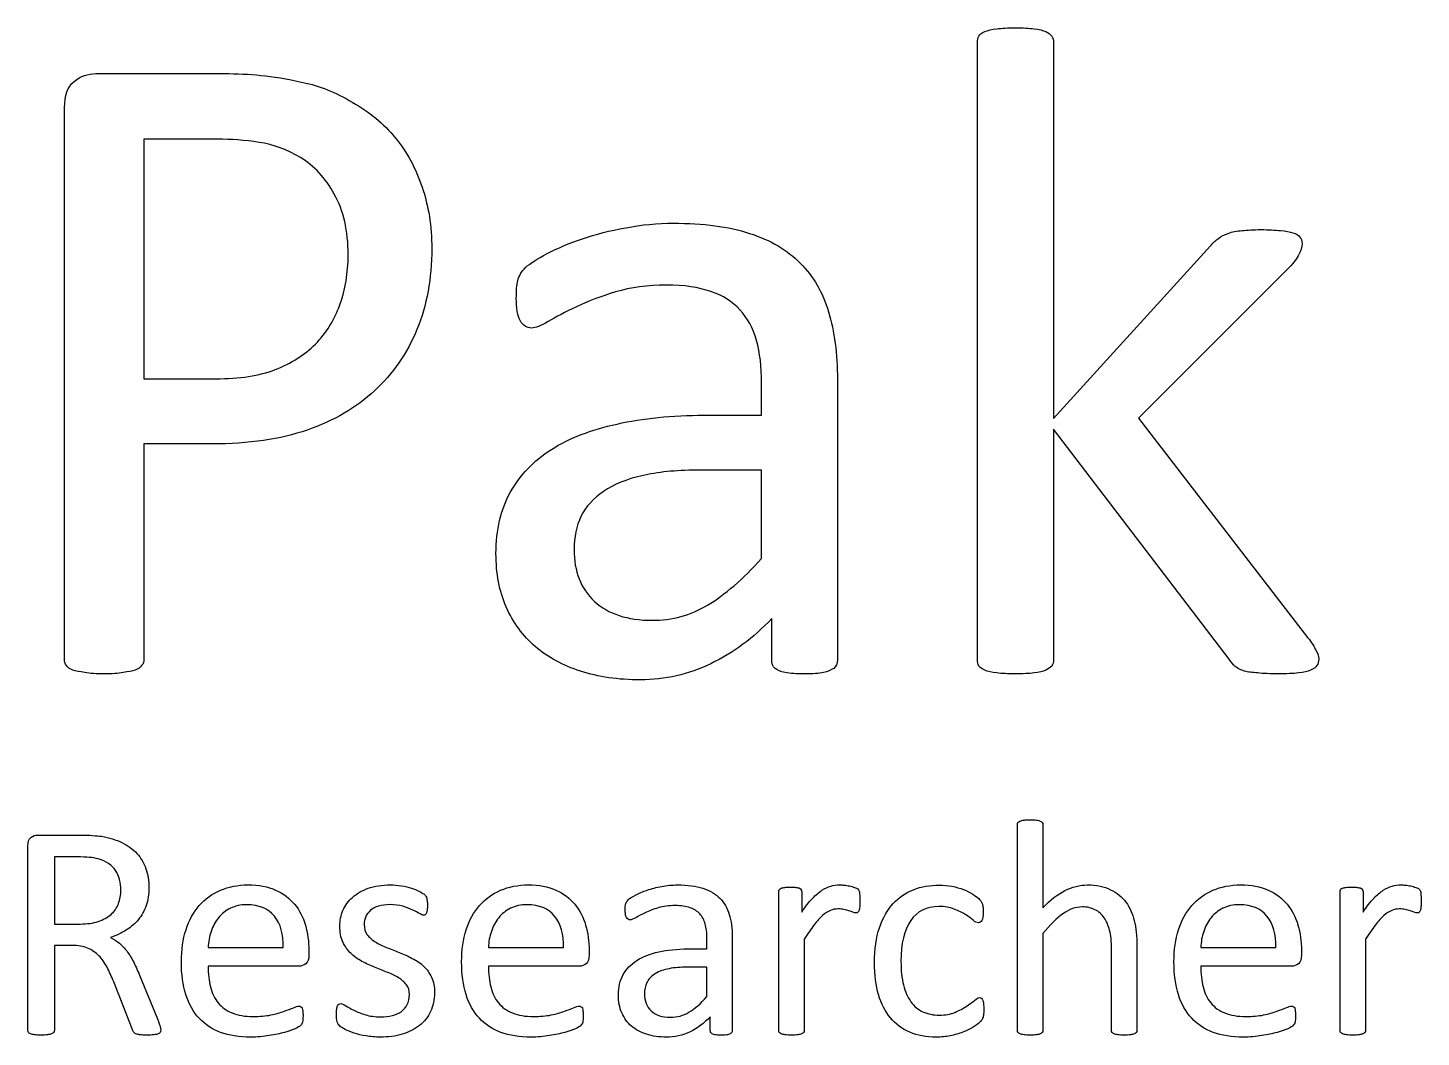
# Model space of a CAD drawing. Header units: millimetres. Extents: x 17.6 to 67.9, y 12.5 to 44.1.
# Drawn here: x 49.21 to 67.91, y 30.59 to 44.15 of the extents above; entities that cross this region are included whole.
import ezdxf

# ---------------------------------------------------------------- set-up
doc = ezdxf.new("R2010")
doc.units = ezdxf.units.MM
doc.layers.get('0').update_dxf_attribs({"linetype": 'CONTINUOUS'})

msp = doc.modelspace()

# ---------------------------------------------------------------- linework, layer by layer
at = {"color": 7}
for points in [[(61.954022, 35.664346), (61.954022, 43.949126)], [(62.9772, 43.949126), (62.9772, 38.901372), (65.085598, 41.220611)], [(50.12217, 43.533648), (51.839895, 43.533648)], [(49.70049, 35.670561), (49.70049, 43.074761)], [(51.753064, 42.653082), (50.767079, 42.653082), (50.767079, 39.434673), (51.72826, 39.434673)], [(66.139796, 40.929156), (64.118215, 38.907574), (66.387843, 35.962016)], [(58.289101, 38.944781), (59.058046, 38.944781), (59.058046, 39.378863)], [(60.075028, 39.422271), (60.075038, 35.65816)], [(65.333645, 35.670548), (62.9772, 38.758732), (62.9772, 35.664346)], [(51.67865, 38.560308), (50.767079, 38.560308), (50.767079, 35.670561)], [(59.058046, 38.206841), (58.18368, 38.206841)], [(59.058046, 37.022418), (59.058046, 38.206841)], [(59.19447, 35.65816), (59.19447, 36.216264)], [(49.340779, 33.307796), (49.90922, 33.307796)], [(62.493457, 30.684701), (62.493457, 33.44629)], [(62.834497, 33.44629), (62.834497, 32.332146)], [(49.208487, 30.686767), (49.208487, 33.163102)], [(49.863725, 33.014277), (49.564002, 33.014277), (49.564002, 32.11304), (49.911268, 32.11304)], [(59.289506, 30.684701), (59.289506, 32.545053)], [(59.597452, 32.545053), (59.597452, 32.274268)], [(66.823929, 30.684701), (66.823929, 32.545053)], [(67.131875, 32.545053), (67.131875, 32.274268)], [(62.83455, 31.98488), (62.83455, 30.684701)], [(49.80173, 31.825715), (49.564018, 31.825715), (49.564018, 30.686767)], [(51.628993, 31.796778), (52.637717, 31.796778)], [(55.391037, 31.796778), (56.399761, 31.796778)], [(58.067875, 31.778175), (58.32419, 31.778175), (58.32419, 31.922869)], [(58.663198, 31.937339), (58.66319, 30.682634)], [(59.630549, 31.908396), (59.630549, 30.684701)], [(64.095403, 31.817449), (64.095416, 30.684701)], [(64.953243, 31.796778), (65.961967, 31.796778)], [(67.164972, 31.908396), (67.164972, 30.684701)], [(52.980765, 31.757503), (52.980847, 31.695492)], [(56.74281, 31.757503), (56.742892, 31.695492)], [(63.754376, 30.684701), (63.754376, 31.77404)], [(66.305018, 31.757503), (66.3051, 31.695492)], [(50.707103, 31.426774), (50.946882, 30.837662)], [(52.848556, 31.546664), (51.628993, 31.546664)], [(56.6106, 31.546664), (55.391037, 31.546664)], [(58.324192, 31.532195), (58.032735, 31.532195)], [(58.324192, 31.137387), (58.324192, 31.532195)], [(66.172808, 31.546664), (64.953243, 31.546664)], [(50.607881, 30.70537), (50.361904, 31.335823)], [(58.369664, 30.682634), (58.369664, 30.868669)]]:
    msp.add_lwpolyline(points, dxfattribs=at)
for points in [[(54.630421, 41.183404)], [(53.507998, 41.096587)], [(66.536671, 35.670561)], [(50.456971, 32.565725)], [(60.376764, 32.423093)], [(67.911189, 32.423093)], [(54.667574, 31.191131)], [(62.040749, 30.967888)], [(50.992345, 30.686767)]]:
    msp.add_lwpolyline(points, close=True, dxfattribs=at)
for points in [[(62.21447, 44.135161), (62.280615, 44.143429), (62.363298, 44.147562), (62.462516, 44.147562)], [(62.462516, 44.147562), (62.565868, 44.147562), (62.650617, 44.143429), (62.716762, 44.135161)], [(61.954022, 43.949126), (61.954022, 43.982199), (61.960222, 44.011138), (61.972622, 44.035943)], [(61.972622, 44.035943), (61.98915, 44.060747), (62.016021, 44.081418), (62.053238, 44.097954)], [(62.053238, 44.097954), (62.09458, 44.114491), (62.148324, 44.126893), (62.21447, 44.135161)], [(62.716762, 44.135161), (62.782908, 44.126894), (62.834585, 44.114492), (62.871792, 44.097954)], [(62.871792, 44.097954), (62.909, 44.081418), (62.935872, 44.060747), (62.952408, 44.035943)], [(62.952408, 44.035943), (62.968936, 44.011138), (62.9772, 43.982199), (62.9772, 43.949126)], [(49.70049, 43.074761), (49.70049, 43.240126), (49.743899, 43.357948), (49.830716, 43.428228)], [(49.830716, 43.428228), (49.917532, 43.498508), (50.014684, 43.533648), (50.12217, 43.533648)], [(51.839895, 43.533648), (52.013527, 43.533648), (52.178892, 43.52538), (52.335989, 43.508843)], [(52.335989, 43.508843), (52.497219, 43.496441), (52.685321, 43.465435), (52.900295, 43.415826)], [(52.900295, 43.415826), (53.119403, 43.37035), (53.340578, 43.281467), (53.56382, 43.149175)], [(53.56382, 43.149175), (53.791197, 43.021018), (53.983434, 42.861854), (54.140529, 42.671685)], [(52.311171, 42.609673), (52.121001, 42.638612), (51.934965, 42.653082), (51.753064, 42.653082)], [(54.140529, 42.671685), (54.297627, 42.481516), (54.417516, 42.260341), (54.500199, 42.00816)], [(52.869275, 42.405035), (52.691509, 42.512522), (52.505474, 42.580734), (52.311171, 42.609673)], [(53.321961, 41.915142), (53.202072, 42.13425), (53.051176, 42.297548), (52.869275, 42.405035)], [(53.507998, 41.096587), (53.507998, 41.423182), (53.445986, 41.696034), (53.321961, 41.915142)], [(54.500199, 42.00816), (54.587014, 41.760113), (54.630421, 41.485194), (54.630421, 41.183404)], [(57.23489, 41.462457), (57.445731, 41.503798), (57.658638, 41.524468), (57.873612, 41.524468)], [(57.873612, 41.524468), (58.27462, 41.524468), (58.615684, 41.478993), (58.896804, 41.388042)], [(56.651981, 41.313628), (56.829747, 41.37564), (57.02405, 41.425249), (57.23489, 41.462457)], [(58.896804, 41.388042), (59.177923, 41.297092), (59.4053, 41.162733), (59.578934, 40.984966)], [(65.191019, 41.319829), (65.228225, 41.348768), (65.271632, 41.371506), (65.321241, 41.388042)], [(65.321241, 41.388042), (65.374985, 41.408713), (65.436998, 41.421115), (65.507278, 41.425249)], [(65.507278, 41.425249), (65.577558, 41.433517), (65.662308, 41.437651), (65.761527, 41.437651)], [(65.761527, 41.437651), (65.864878, 41.437651), (65.951694, 41.433517), (66.021974, 41.425249)], [(66.021974, 41.425249), (66.092255, 41.421115), (66.148065, 41.41078), (66.189405, 41.394244)], [(66.189405, 41.394244), (66.234882, 41.381842), (66.265889, 41.363238), (66.282425, 41.338433)], [(66.282425, 41.338433), (66.303094, 41.317762), (66.313429, 41.288824), (66.313429, 41.251617)], [(54.630408, 41.183404), (54.630408, 40.782395), (54.564262, 40.42066), (54.431971, 40.098199)], [(56.180692, 41.115191), (56.317118, 41.189605), (56.474214, 41.255751), (56.651981, 41.313628)], [(65.085598, 41.220611), (65.118671, 41.261952), (65.153811, 41.295025), (65.191019, 41.319829)], [(66.313429, 41.251617), (66.313429, 41.202007), (66.29896, 41.152398), (66.270021, 41.102789)], [(53.396375, 40.426861), (53.47079, 40.633566), (53.507998, 40.856809), (53.507998, 41.096587)], [(55.889237, 40.929156), (55.947114, 40.982899), (56.044265, 41.044911), (56.180692, 41.115191)], [(59.578934, 40.984966), (59.752566, 40.811333), (59.878656, 40.594292), (59.957206, 40.333843)], [(66.270021, 41.102789), (66.245218, 41.053179), (66.201809, 40.995302), (66.139796, 40.929156)], [(55.783817, 40.755523), (55.800344, 40.817535), (55.835485, 40.875412), (55.889237, 40.929156)], [(55.765216, 40.513677), (55.765216, 40.61703), (55.771417, 40.697645), (55.783817, 40.755523)], [(57.098476, 40.600494), (56.900038, 40.542616), (56.724338, 40.47647), (56.571375, 40.402056)], [(57.780603, 40.693511), (57.528424, 40.693511), (57.301048, 40.662505), (57.098476, 40.600494)], [(58.375916, 40.606695), (58.214686, 40.664572), (58.016248, 40.693511), (57.780603, 40.693511)], [(58.766592, 40.358648), (58.667373, 40.470269), (58.537148, 40.552951), (58.375916, 40.606695)], [(53.067713, 39.899761), (53.212408, 40.048589), (53.321962, 40.224289), (53.396375, 40.426861)], [(55.777625, 40.340044), (55.769353, 40.393788), (55.765216, 40.451665), (55.765216, 40.513677)], [(56.571375, 40.402056), (56.422547, 40.331776), (56.296457, 40.26563), (56.193103, 40.203619)], [(55.814834, 40.216021), (55.798306, 40.249094), (55.785903, 40.290435), (55.777625, 40.340044)], [(55.883046, 40.141607), (55.85824, 40.158143), (55.835503, 40.182948), (55.814834, 40.216021)], [(58.989834, 39.949371), (58.944357, 40.114735), (58.869943, 40.251161), (58.766592, 40.358648)], [(59.957206, 40.333843), (60.035754, 40.073394), (60.075028, 39.769536), (60.075028, 39.422271)], [(54.431971, 40.098199), (54.299679, 39.775738), (54.10951, 39.500819), (53.861463, 39.273443)], [(55.969861, 40.116802), (55.936788, 40.116802), (55.90785, 40.12507), (55.883046, 40.141607)], [(56.193103, 40.203619), (56.093885, 40.145741), (56.01947, 40.116802), (55.969861, 40.116802)], [(52.528211, 39.558697), (52.743185, 39.641379), (52.923019, 39.755067), (53.067713, 39.899761)], [(59.058046, 39.378863), (59.058046, 39.593837), (59.035309, 39.784006), (58.989834, 39.949371)], [(51.72826, 39.434673), (52.050721, 39.434673), (52.317372, 39.476014), (52.528211, 39.558697)], [(53.861463, 39.273443), (53.61755, 39.046067), (53.31576, 38.870367), (52.956093, 38.746343)], [(57.117079, 38.826958), (57.464344, 38.905507), (57.855018, 38.944781), (58.289101, 38.944781)], [(52.956093, 38.746343), (52.600558, 38.62232), (52.174744, 38.560308), (51.67865, 38.560308)], [(56.236513, 38.485894), (56.476291, 38.638856), (56.769813, 38.752544), (57.117079, 38.826958)], [(55.684609, 37.909185), (55.812766, 38.140695), (55.996734, 38.332932), (56.236513, 38.485894)], [(58.18368, 38.206841), (57.90256, 38.206841), (57.658648, 38.182037), (57.451943, 38.132427)], [(57.451943, 38.132427), (57.245237, 38.086952), (57.07367, 38.016672), (56.937244, 37.921586)], [(55.492373, 37.09063), (55.492373, 37.404823), (55.556451, 37.677675), (55.684609, 37.909185)], [(56.937244, 37.921586), (56.800819, 37.830636), (56.699534, 37.719016), (56.633388, 37.586724)], [(56.633388, 37.586724), (56.571375, 37.458567), (56.540369, 37.309739), (56.540369, 37.14024)], [(55.628797, 36.371294), (55.537848, 36.582134), (55.492373, 36.821912), (55.492373, 37.09063)], [(56.540369, 37.14024), (56.540369, 36.850851), (56.631319, 36.61934), (56.81322, 36.445708)], [(58.332508, 36.396099), (58.564019, 36.532525), (58.805865, 36.741298), (59.058046, 37.022418)], [(56.01947, 35.837992), (55.854106, 35.982688), (55.723882, 36.160455), (55.628797, 36.371294)], [(56.81322, 36.445708), (56.999256, 36.276209), (57.257638, 36.19146), (57.588368, 36.19146)], [(57.588368, 36.19146), (57.857086, 36.19146), (58.105132, 36.259673), (58.332508, 36.396099)], [(59.19447, 36.216264), (58.950558, 35.955816), (58.677707, 35.753244), (58.375916, 35.608551)], [(66.387843, 35.962016), (66.441587, 35.891737), (66.478794, 35.833859), (66.499465, 35.788383)], [(56.627187, 35.509332), (56.391542, 35.583745), (56.18897, 35.693299), (56.01947, 35.837992)], [(66.499465, 35.788383), (66.524269, 35.747043), (66.536671, 35.707769), (66.536671, 35.670561)], [(49.725282, 35.583746), (49.708754, 35.60855), (49.70049, 35.637488), (49.70049, 35.670561)], [(49.8121, 35.521733), (49.770757, 35.538261), (49.741818, 35.558932), (49.725282, 35.583746)], [(50.736072, 35.583746), (50.719544, 35.558941), (50.690606, 35.53827), (50.649257, 35.521733)], [(50.767079, 35.670561), (50.767079, 35.637488), (50.756743, 35.60855), (50.736072, 35.583746)], [(58.375916, 35.608551), (58.07826, 35.463856), (57.762, 35.391508), (57.427138, 35.391508)], [(59.237881, 35.546538), (59.208941, 35.571343), (59.19447, 35.608551), (59.19447, 35.65816)], [(59.374305, 35.490727), (59.312294, 35.503127), (59.266819, 35.521731), (59.237881, 35.546538)], [(60.025429, 35.546538), (59.992356, 35.521734), (59.94688, 35.50313), (59.889002, 35.490727)], [(60.075038, 35.65816), (60.075038, 35.608551), (60.058502, 35.571343), (60.025429, 35.546538)], [(61.972622, 35.577531), (61.960222, 35.602335), (61.954022, 35.631273), (61.954022, 35.664346)], [(62.053238, 35.52172), (62.01603, 35.538248), (61.989158, 35.556851), (61.972622, 35.577531)], [(62.952408, 35.577531), (62.935881, 35.55686), (62.909009, 35.538256), (62.871792, 35.52172)], [(62.9772, 35.664346), (62.9772, 35.631273), (62.968936, 35.602335), (62.952408, 35.577531)], [(65.414261, 35.571329), (65.385321, 35.600268), (65.358449, 35.633341), (65.333645, 35.670548)], [(65.538284, 35.509319), (65.488675, 35.525847), (65.447334, 35.546517), (65.414261, 35.571329)], [(66.511866, 35.583746), (66.495339, 35.558941), (66.4664, 35.53827), (66.425051, 35.521733)], [(66.536658, 35.670561), (66.536658, 35.637488), (66.528394, 35.60855), (66.511866, 35.583746)], [(49.973329, 35.490727), (49.907183, 35.498999), (49.85344, 35.509335), (49.8121, 35.521733)], [(50.233779, 35.472126), (50.130426, 35.472126), (50.043609, 35.478326), (49.973329, 35.490727)], [(50.488025, 35.490727), (50.421879, 35.478326), (50.337131, 35.472126), (50.233779, 35.472126)], [(50.649257, 35.521733), (50.61205, 35.509333), (50.558306, 35.498998), (50.488025, 35.490727)], [(57.427138, 35.391508), (57.133615, 35.391508), (56.866964, 35.430783), (56.627187, 35.509332)], [(59.634756, 35.472126), (59.527268, 35.472126), (59.440451, 35.478326), (59.374305, 35.490727)], [(59.889002, 35.490727), (59.831125, 35.478326), (59.746376, 35.472126), (59.634756, 35.472126)], [(62.21447, 35.484514), (62.148324, 35.492787), (62.09458, 35.505189), (62.053238, 35.52172)], [(62.462516, 35.472105), (62.363298, 35.472105), (62.280615, 35.476242), (62.21447, 35.484514)], [(62.716762, 35.484514), (62.650617, 35.476242), (62.565868, 35.472105), (62.462516, 35.472105)], [(62.871792, 35.52172), (62.834585, 35.505192), (62.782908, 35.49279), (62.716762, 35.484514)], [(65.718116, 35.484527), (65.647838, 35.488655), (65.587894, 35.496919), (65.538284, 35.509319)], [(65.99717, 35.472118), (65.885549, 35.472118), (65.792531, 35.476255), (65.718116, 35.484527)], [(66.26382, 35.484527), (66.193541, 35.476255), (66.104658, 35.472118), (65.99717, 35.472118)], [(66.425051, 35.521733), (66.387844, 35.505206), (66.3341, 35.492804), (66.26382, 35.484527)], [(62.499648, 33.475228), (62.505151, 33.483496), (62.514108, 33.490386), (62.526519, 33.4959)], [(62.526519, 33.4959), (62.540295, 33.501413), (62.558209, 33.505546), (62.580261, 33.508301)], [(62.580261, 33.508301), (62.60231, 33.511058), (62.629871, 33.512437), (62.662944, 33.512437)], [(62.662944, 33.512437), (62.697396, 33.512437), (62.725646, 33.511058), (62.747695, 33.508301)], [(62.747695, 33.508301), (62.769744, 33.505544), (62.786969, 33.501411), (62.799371, 33.4959)], [(62.799371, 33.4959), (62.811771, 33.490388), (62.820728, 33.483498), (62.826242, 33.475228)], [(49.249828, 33.274723), (49.278767, 33.296771), (49.309083, 33.307796), (49.340779, 33.307796)], [(49.90922, 33.307796), (49.976744, 33.307796), (50.032554, 33.305728), (50.076651, 33.301594)], [(50.076651, 33.301594), (50.122126, 33.298837), (50.162778, 33.295392), (50.198608, 33.291259)], [(50.198608, 33.291259), (50.301961, 33.273345), (50.392912, 33.245095), (50.47146, 33.20651)], [(62.493457, 33.44629), (62.493457, 33.457314), (62.495521, 33.46696), (62.499648, 33.475228)], [(62.826242, 33.475228), (62.831745, 33.466961), (62.834497, 33.457315), (62.834497, 33.44629)], [(49.208487, 33.163102), (49.208487, 33.216845), (49.222267, 33.254052), (49.249828, 33.274723)], [(50.47146, 33.20651), (50.551385, 33.167925), (50.61822, 33.119004), (50.671964, 33.059749)], [(50.033225, 33.008075), (49.990505, 33.012209), (49.934005, 33.014277), (49.863725, 33.014277)], [(50.151047, 32.987403), (50.116596, 32.99705), (50.077322, 33.00394), (50.033225, 33.008075)], [(50.386692, 32.830307), (50.339838, 32.903343), (50.26129, 32.955708), (50.151047, 32.987403)], [(50.671964, 33.059749), (50.725708, 33.000493), (50.765671, 32.93228), (50.791854, 32.85511)], [(50.456971, 32.565723), (50.456971, 32.670454), (50.433545, 32.758649), (50.386692, 32.830307)], [(50.791854, 32.85511), (50.819415, 32.779318), (50.833195, 32.695258), (50.833195, 32.602929)], [(50.423898, 32.385891), (50.445947, 32.441013), (50.456971, 32.500957), (50.456971, 32.565725)], [(50.833195, 32.602929), (50.833195, 32.513357), (50.820793, 32.432741), (50.795987, 32.361083)], [(51.509021, 32.361084), (51.58757, 32.450657), (51.681966, 32.518869), (51.792209, 32.565723)], [(51.792209, 32.565723), (51.902452, 32.613954), (52.025786, 32.63807), (52.162211, 32.63807)], [(52.162211, 32.63807), (52.308284, 32.63807), (52.432307, 32.614643), (52.534281, 32.56779)], [(52.534281, 32.56779), (52.637634, 32.520937), (52.722384, 32.457547), (52.78853, 32.377621)], [(53.565825, 32.470639), (53.622324, 32.521626), (53.692605, 32.562278), (53.776666, 32.592595)], [(53.776666, 32.592595), (53.862104, 32.622912), (53.961323, 32.63807), (54.074323, 32.63807)], [(54.074323, 32.63807), (54.123932, 32.63807), (54.173541, 32.633937), (54.223151, 32.625669)], [(54.223151, 32.625669), (54.27276, 32.617402), (54.317546, 32.607067), (54.357509, 32.594663)], [(54.357509, 32.594663), (54.397471, 32.582261), (54.431233, 32.568481), (54.458794, 32.553322)], [(54.458794, 32.553322), (54.487732, 32.539541), (54.509092, 32.527139), (54.522873, 32.516115)], [(55.271065, 32.361084), (55.349614, 32.450657), (55.444011, 32.518869), (55.554254, 32.565723)], [(55.554254, 32.565723), (55.664497, 32.613954), (55.78783, 32.63807), (55.924255, 32.63807)], [(55.924255, 32.63807), (56.070328, 32.63807), (56.194351, 32.614643), (56.296325, 32.56779)], [(56.296325, 32.56779), (56.399679, 32.520937), (56.484428, 32.457547), (56.550574, 32.377621)], [(57.365086, 32.501645), (57.410561, 32.526449), (57.462926, 32.548498), (57.522182, 32.56779)], [(57.522182, 32.56779), (57.581436, 32.588461), (57.646204, 32.604997), (57.716484, 32.6174)], [(57.716484, 32.6174), (57.786765, 32.631181), (57.857734, 32.638072), (57.929392, 32.638072)], [(57.929392, 32.638072), (58.063061, 32.638072), (58.176749, 32.622913), (58.270456, 32.592596)], [(58.270456, 32.592596), (58.364162, 32.56228), (58.439955, 32.517493), (58.497833, 32.458238)], [(59.289506, 32.545053), (59.289506, 32.556077), (59.29157, 32.565034), (59.295697, 32.571925)], [(59.295697, 32.571925), (59.299825, 32.580192), (59.308089, 32.587083), (59.320489, 32.592596)], [(59.320489, 32.592596), (59.332889, 32.599486), (59.348737, 32.60362), (59.368032, 32.604997)], [(59.368032, 32.604997), (59.387323, 32.607754), (59.412817, 32.609133), (59.444512, 32.609133)], [(59.444512, 32.609133), (59.47483, 32.609133), (59.499635, 32.607754), (59.518926, 32.604997)], [(59.518926, 32.604997), (59.539597, 32.603622), (59.555445, 32.599488), (59.566469, 32.592596)], [(59.566469, 32.592596), (59.577494, 32.587084), (59.58507, 32.580194), (59.589197, 32.571925)], [(59.589197, 32.571925), (59.5947, 32.565035), (59.597452, 32.556078), (59.597452, 32.545053)], [(59.740078, 32.456169), (59.785553, 32.503023), (59.828272, 32.539541), (59.868235, 32.565723)], [(59.868235, 32.565723), (59.908199, 32.593284), (59.947474, 32.611888), (59.986059, 32.621534)], [(59.986059, 32.621534), (60.026021, 32.632558), (60.065984, 32.63807), (60.105947, 32.63807)], [(60.105947, 32.63807), (60.123861, 32.63807), (60.143842, 32.636692), (60.165891, 32.633935)], [(60.165891, 32.633935), (60.189319, 32.632559), (60.213435, 32.629114), (60.238238, 32.6236)], [(60.238238, 32.6236), (60.263044, 32.618088), (60.285093, 32.611887), (60.304384, 32.604997)], [(60.304384, 32.604997), (60.325055, 32.598108), (60.339524, 32.591217), (60.347792, 32.584326)], [(60.347792, 32.584326), (60.356064, 32.577436), (60.361577, 32.570545), (60.364328, 32.563654)], [(60.364328, 32.563654), (60.36708, 32.558142), (60.369144, 32.550562), (60.37052, 32.540915)], [(60.823222, 32.387957), (60.901769, 32.472018), (60.993409, 32.534029), (61.09814, 32.573992)], [(61.09814, 32.573992), (61.204248, 32.615333), (61.318626, 32.636004), (61.441272, 32.636004)], [(61.441272, 32.636004), (61.500527, 32.636004), (61.557715, 32.630492), (61.612836, 32.619468)], [(61.612836, 32.619468), (61.669337, 32.608443), (61.721014, 32.593974), (61.767866, 32.576059)], [(61.767866, 32.576059), (61.81472, 32.558145), (61.856061, 32.537474), (61.89189, 32.514048)], [(62.834497, 32.332146), (62.932338, 32.435499), (63.030868, 32.51198), (63.130087, 32.561589)], [(63.130087, 32.561589), (63.229305, 32.612577), (63.329213, 32.63807), (63.429809, 32.63807)], [(63.429809, 32.63807), (63.553834, 32.63807), (63.657876, 32.616711), (63.741936, 32.573991)], [(63.741936, 32.573991), (63.827373, 32.53265), (63.896275, 32.47684), (63.948641, 32.40656)], [(64.833273, 32.361084), (64.911821, 32.450657), (65.006216, 32.518869), (65.116459, 32.565723)], [(65.116459, 32.565723), (65.226702, 32.613954), (65.350037, 32.63807), (65.486463, 32.63807)], [(65.486463, 32.63807), (65.632534, 32.63807), (65.756558, 32.614643), (65.858533, 32.56779)], [(65.858533, 32.56779), (65.961887, 32.520937), (66.046636, 32.457547), (66.112782, 32.377621)], [(66.823929, 32.545053), (66.823929, 32.556077), (66.825993, 32.565034), (66.83012, 32.571925)], [(66.83012, 32.571925), (66.834248, 32.580192), (66.842512, 32.587083), (66.854912, 32.592596)], [(66.854912, 32.592596), (66.867312, 32.599486), (66.88316, 32.60362), (66.902455, 32.604997)], [(66.902455, 32.604997), (66.921748, 32.607754), (66.947242, 32.609133), (66.978935, 32.609133)], [(66.978935, 32.609133), (67.009253, 32.609133), (67.034058, 32.607754), (67.053349, 32.604997)], [(67.053349, 32.604997), (67.07402, 32.603622), (67.089868, 32.599488), (67.100892, 32.592596)], [(67.100892, 32.592596), (67.111917, 32.587084), (67.119493, 32.580194), (67.12362, 32.571925)], [(67.12362, 32.571925), (67.129123, 32.565035), (67.131875, 32.556078), (67.131875, 32.545053)], [(67.274501, 32.456169), (67.319976, 32.503023), (67.362696, 32.539541), (67.40266, 32.565723)], [(67.40266, 32.565723), (67.442623, 32.593284), (67.481897, 32.611888), (67.520482, 32.621534)], [(67.520482, 32.621534), (67.560445, 32.632558), (67.600407, 32.63807), (67.64037, 32.63807)], [(67.64037, 32.63807), (67.658286, 32.63807), (67.678268, 32.636692), (67.700317, 32.633935)], [(67.700317, 32.633935), (67.723743, 32.632559), (67.747858, 32.629114), (67.772662, 32.6236)], [(67.772662, 32.6236), (67.797467, 32.618088), (67.819516, 32.611887), (67.838807, 32.604997)], [(67.838807, 32.604997), (67.859478, 32.598108), (67.873948, 32.591217), (67.882218, 32.584326)], [(67.882218, 32.584326), (67.89049, 32.577436), (67.896002, 32.570545), (67.898754, 32.563654)], [(67.898754, 32.563654), (67.901506, 32.558142), (67.903569, 32.550562), (67.904945, 32.540915)], [(50.324679, 32.241197), (50.370154, 32.282538), (50.403227, 32.33077), (50.423898, 32.385891)], [(50.795987, 32.361083), (50.772561, 32.290803), (50.73811, 32.228103), (50.692635, 32.172981)], [(51.331255, 32.036556), (51.372595, 32.164714), (51.43185, 32.27289), (51.509021, 32.361084)], [(52.147825, 32.37142), (52.063764, 32.37142), (51.990038, 32.355572), (51.926649, 32.323878)], [(52.517827, 32.218458), (52.435144, 32.320432), (52.31181, 32.37142), (52.147825, 32.37142)], [(52.78853, 32.377621), (52.854676, 32.299072), (52.902907, 32.206055), (52.933225, 32.098568)], [(53.437669, 32.294939), (53.466607, 32.362463), (53.509326, 32.421029), (53.565825, 32.470639)], [(54.070187, 32.373489), (54.01231, 32.373489), (53.961324, 32.366598), (53.917226, 32.352817)], [(54.241754, 32.350751), (54.192144, 32.365909), (54.134955, 32.373489), (54.070187, 32.373489)], [(54.522873, 32.516115), (54.538025, 32.505091), (54.547671, 32.495445), (54.551811, 32.487176)], [(54.551811, 32.487176), (54.557314, 32.478909), (54.560763, 32.469263), (54.562156, 32.458238)], [(54.562156, 32.458238), (54.564908, 32.448591), (54.566972, 32.436189), (54.568347, 32.421031)], [(54.568347, 32.421031), (54.571099, 32.405872), (54.572475, 32.387268), (54.572475, 32.36522)], [(54.572475, 32.36522), (54.572475, 32.341793), (54.571099, 32.321123), (54.568347, 32.303208)], [(55.093299, 32.036556), (55.134639, 32.164714), (55.193895, 32.27289), (55.271065, 32.361084)], [(55.909869, 32.37142), (55.825808, 32.37142), (55.752083, 32.355572), (55.688694, 32.323878)], [(56.279871, 32.218458), (56.197188, 32.320432), (56.073855, 32.37142), (55.909869, 32.37142)], [(56.550574, 32.377621), (56.61672, 32.299072), (56.664952, 32.206055), (56.695269, 32.098568)], [(57.226603, 32.30114), (57.226603, 32.335591), (57.228667, 32.362463), (57.232794, 32.381755)], [(57.232794, 32.381755), (57.238297, 32.402426), (57.250011, 32.421718), (57.267933, 32.439633)], [(57.267933, 32.439633), (57.287225, 32.457547), (57.319609, 32.478218), (57.365086, 32.501645)], [(57.898385, 32.361085), (57.814325, 32.361085), (57.738534, 32.350749), (57.67101, 32.330079)], [(58.096823, 32.332146), (58.043079, 32.351438), (57.976933, 32.361085), (57.898385, 32.361085)], [(58.497833, 32.458238), (58.55571, 32.40036), (58.59774, 32.328013), (58.623923, 32.241197)], [(59.597452, 32.274268), (59.648439, 32.348682), (59.695981, 32.409316), (59.740078, 32.456169)], [(60.37052, 32.540915), (60.373271, 32.531269), (60.374647, 32.516799), (60.374647, 32.497507)], [(60.374647, 32.497507), (60.376058, 32.479593), (60.376764, 32.454788), (60.376764, 32.423093)], [(60.37678, 32.423096), (60.37678, 32.39278), (60.376074, 32.367286), (60.374663, 32.346615)], [(60.639254, 32.063429), (60.684729, 32.195721), (60.746051, 32.303897), (60.823222, 32.387957)], [(61.89189, 32.514048), (61.929097, 32.490621), (61.955969, 32.470639), (61.972505, 32.454103)], [(61.972505, 32.454103), (61.989033, 32.437567), (62.000057, 32.424475), (62.005578, 32.414829)], [(62.005578, 32.414829), (62.012475, 32.405182), (62.017987, 32.393469), (62.022115, 32.379689)], [(62.022115, 32.379689), (62.026242, 32.367287), (62.028994, 32.352818), (62.03037, 32.336281)], [(63.948641, 32.40656), (64.001006, 32.33628), (64.038212, 32.253598), (64.060261, 32.158513)], [(64.655505, 32.036556), (64.696847, 32.164714), (64.756103, 32.27289), (64.833273, 32.361084)], [(65.472075, 32.37142), (65.388015, 32.37142), (65.31429, 32.355572), (65.250899, 32.323878)], [(65.842079, 32.218458), (65.759397, 32.320432), (65.636062, 32.37142), (65.472075, 32.37142)], [(66.112782, 32.377621), (66.178928, 32.299072), (66.227159, 32.206055), (66.257475, 32.098568)], [(67.131875, 32.274268), (67.182862, 32.348682), (67.230404, 32.409316), (67.274501, 32.456169)], [(67.904945, 32.540915), (67.907697, 32.531269), (67.909073, 32.516799), (67.909073, 32.497507)], [(67.909073, 32.497507), (67.910484, 32.479593), (67.911189, 32.454788), (67.911189, 32.423093)], [(67.911203, 32.423096), (67.911203, 32.39278), (67.910497, 32.367286), (67.909086, 32.346615)], [(50.153113, 32.146113), (50.222016, 32.169539), (50.279205, 32.201234), (50.324679, 32.241197)], [(50.692635, 32.172981), (50.647159, 32.119238), (50.592726, 32.072384), (50.529337, 32.032421)], [(51.767487, 32.197787), (51.724767, 32.145422), (51.691694, 32.084099), (51.668268, 32.013819)], [(51.926649, 32.323878), (51.863259, 32.292183), (51.810205, 32.250153), (51.767487, 32.197787)], [(52.637717, 31.796778), (52.641845, 31.975923), (52.601881, 32.116483), (52.517827, 32.218458)], [(53.396328, 32.086166), (53.396328, 32.159202), (53.410108, 32.228793), (53.437669, 32.294939)], [(53.743593, 32.212257), (53.729818, 32.179184), (53.72293, 32.143355), (53.72293, 32.10477)], [(53.80767, 32.297006), (53.78011, 32.27358), (53.758751, 32.24533), (53.743593, 32.212257)], [(53.917226, 32.352817), (53.873129, 32.340415), (53.83661, 32.321812), (53.80767, 32.297006)], [(54.374045, 32.301141), (54.336838, 32.319056), (54.292741, 32.335592), (54.241754, 32.350751)], [(54.464996, 32.253599), (54.44157, 32.268758), (54.411253, 32.284605), (54.374045, 32.301141)], [(54.518738, 32.230861), (54.506338, 32.230861), (54.488424, 32.23844), (54.464996, 32.253599)], [(54.541466, 32.237063), (54.534569, 32.232928), (54.526993, 32.230861), (54.518738, 32.230861)], [(54.558002, 32.261867), (54.553875, 32.250843), (54.548362, 32.242575), (54.541466, 32.237063)], [(54.568347, 32.303208), (54.566936, 32.286672), (54.563488, 32.272892), (54.558002, 32.261867)], [(55.529531, 32.197787), (55.486811, 32.145422), (55.453738, 32.084099), (55.430312, 32.013819)], [(55.688694, 32.323878), (55.625303, 32.292183), (55.572249, 32.250153), (55.529531, 32.197787)], [(56.399761, 31.796778), (56.403889, 31.975923), (56.363925, 32.116483), (56.279871, 32.218458)], [(57.23073, 32.243262), (57.227979, 32.261177), (57.226603, 32.280469), (57.226603, 32.30114)], [(57.243139, 32.201921), (57.237636, 32.212945), (57.2335, 32.226726), (57.23073, 32.243262)], [(57.265867, 32.177116), (57.257594, 32.182629), (57.250018, 32.190897), (57.243139, 32.201921)], [(57.294804, 32.168848), (57.28378, 32.168848), (57.274134, 32.171604), (57.265867, 32.177116)], [(57.369219, 32.197787), (57.336146, 32.178495), (57.311341, 32.168848), (57.294804, 32.168848)], [(57.495308, 32.263933), (57.445699, 32.240506), (57.403669, 32.218458), (57.369219, 32.197787)], [(57.67101, 32.330079), (57.604864, 32.310786), (57.546297, 32.288738), (57.495308, 32.263933)], [(58.227048, 32.249464), (58.193975, 32.286671), (58.150567, 32.314231), (58.096823, 32.332146)], [(58.301462, 32.113038), (58.28631, 32.168159), (58.261506, 32.213635), (58.227048, 32.249464)], [(58.623923, 32.241197), (58.650106, 32.15438), (58.663198, 32.053094), (58.663198, 31.937339)], [(59.876527, 32.226723), (59.840698, 32.195028), (59.802803, 32.152998), (59.76284, 32.100633)], [(59.981947, 32.294936), (59.948874, 32.281155), (59.913734, 32.258417), (59.876527, 32.226723)], [(60.083232, 32.315608), (60.048782, 32.315608), (60.01502, 32.308718), (59.981947, 32.294936)], [(60.163848, 32.30734), (60.139044, 32.312852), (60.112172, 32.315608), (60.083232, 32.315608)], [(60.229994, 32.288737), (60.210702, 32.295627), (60.188654, 32.301828), (60.163848, 32.30734)], [(60.283739, 32.270134), (60.268587, 32.277024), (60.250672, 32.283225), (60.229994, 32.288737)], [(60.32508, 32.261866), (60.314056, 32.261866), (60.300275, 32.264622), (60.283739, 32.270134)], [(60.349871, 32.270134), (60.344368, 32.264622), (60.336104, 32.261866), (60.32508, 32.261866)], [(60.366408, 32.297006), (60.36228, 32.285982), (60.356768, 32.277024), (60.349871, 32.270134)], [(60.374663, 32.346615), (60.373252, 32.325945), (60.3705, 32.309408), (60.366408, 32.297006)], [(61.437177, 32.348683), (61.27319, 32.348683), (61.147099, 32.285293), (61.058905, 32.158514)], [(61.643882, 32.313543), (61.586006, 32.33697), (61.517104, 32.348683), (61.437177, 32.348683)], [(61.794777, 32.239129), (61.753437, 32.26669), (61.703138, 32.291494), (61.643882, 32.313543)], [(61.896065, 32.162648), (61.869882, 32.186075), (61.836119, 32.211568), (61.794777, 32.239129)], [(62.032487, 32.274269), (62.032487, 32.220526), (62.026286, 32.182629), (62.013886, 32.160581)], [(62.03037, 32.336281), (62.031781, 32.319744), (62.032487, 32.299074), (62.032487, 32.274269)], [(63.103268, 32.251531), (63.017829, 32.190897), (62.928256, 32.102013), (62.83455, 31.98488)], [(63.359584, 32.342481), (63.274144, 32.342481), (63.188706, 32.312164), (63.103268, 32.251531)], [(63.533216, 32.305274), (63.483607, 32.330079), (63.425729, 32.342481), (63.359584, 32.342481)], [(63.65724, 32.197787), (63.625544, 32.24464), (63.584203, 32.280469), (63.533216, 32.305274)], [(63.729585, 32.030356), (63.713057, 32.095123), (63.688942, 32.150934), (63.65724, 32.197787)], [(65.091737, 32.197787), (65.049017, 32.145422), (65.015944, 32.084099), (64.992518, 32.013819)], [(65.250899, 32.323878), (65.18751, 32.292183), (65.134456, 32.250153), (65.091737, 32.197787)], [(65.961967, 31.796778), (65.966094, 31.975923), (65.926132, 32.116483), (65.842079, 32.218458)], [(67.410952, 32.226723), (67.375122, 32.195028), (67.337226, 32.152998), (67.297263, 32.100633)], [(67.51637, 32.294936), (67.483297, 32.281155), (67.448158, 32.258417), (67.410952, 32.226723)], [(67.617658, 32.315608), (67.583206, 32.315608), (67.549443, 32.308718), (67.51637, 32.294936)], [(67.698271, 32.30734), (67.673467, 32.312852), (67.646596, 32.315608), (67.617658, 32.315608)], [(67.764417, 32.288737), (67.745125, 32.295627), (67.723077, 32.301828), (67.698271, 32.30734)], [(67.818162, 32.270134), (67.80301, 32.277024), (67.785095, 32.283225), (67.764417, 32.288737)], [(67.859503, 32.261866), (67.848479, 32.261866), (67.834698, 32.264622), (67.818162, 32.270134)], [(67.884295, 32.270134), (67.878791, 32.264622), (67.870527, 32.261866), (67.859503, 32.261866)], [(67.900831, 32.297006), (67.896703, 32.285982), (67.891191, 32.277024), (67.884295, 32.270134)], [(67.909086, 32.346615), (67.907675, 32.325945), (67.904923, 32.309408), (67.900831, 32.297006)], [(49.911268, 32.11304), (50.004975, 32.11304), (50.08559, 32.124064), (50.153113, 32.146113)], [(50.529337, 32.032421), (50.465947, 31.992458), (50.394977, 31.958696), (50.31643, 31.931135)], [(51.269242, 31.606608), (51.269242, 31.766461), (51.289913, 31.909777), (51.331255, 32.036556)], [(51.668268, 32.013819), (51.64484, 31.944917), (51.631748, 31.87257), (51.628993, 31.796778)], [(52.933225, 32.098568), (52.964919, 31.992459), (52.980765, 31.878771), (52.980765, 31.757503)], [(53.4356, 31.873259), (53.409419, 31.932515), (53.396328, 32.003484), (53.396328, 32.086166)], [(53.72293, 32.10477), (53.72293, 32.051027), (53.73671, 32.005551), (53.764271, 31.968344)], [(55.031286, 31.606608), (55.031286, 31.766461), (55.051957, 31.909777), (55.093299, 32.036556)], [(55.430312, 32.013819), (55.406884, 31.944917), (55.393793, 31.87257), (55.391037, 31.796778)], [(56.695269, 32.098568), (56.726963, 31.992459), (56.74281, 31.878771), (56.74281, 31.757503)], [(58.32419, 31.922869), (58.32419, 31.994527), (58.316614, 32.057916), (58.301462, 32.113038)], [(59.76284, 32.100633), (59.722876, 32.048267), (59.678779, 31.984189), (59.630549, 31.908396)], [(60.573108, 31.59214), (60.573108, 31.775419), (60.595157, 31.932516), (60.639254, 32.063429)], [(61.058905, 32.158514), (60.972091, 32.033112), (60.928685, 31.850521), (60.928685, 31.610743)], [(61.96841, 32.129575), (61.94774, 32.129575), (61.923625, 32.140599), (61.896065, 32.162648)], [(62.013886, 32.160581), (62.001486, 32.13991), (61.986327, 32.129575), (61.96841, 32.129575)], [(63.754376, 31.77404), (63.754376, 31.880149), (63.746112, 31.965588), (63.729585, 32.030356)], [(64.060261, 32.158513), (64.083689, 32.064807), (64.095403, 31.951118), (64.095403, 31.817449)], [(64.593494, 31.606608), (64.593494, 31.766461), (64.614165, 31.909777), (64.655505, 32.036556)], [(64.992518, 32.013819), (64.969092, 31.944917), (64.956, 31.87257), (64.953243, 31.796778)], [(66.257475, 32.098568), (66.28917, 31.992459), (66.305018, 31.878771), (66.305018, 31.757503)], [(67.297263, 32.100633), (67.257301, 32.048267), (67.213204, 31.984189), (67.164972, 31.908396)], [(50.010503, 31.788508), (49.952626, 31.813313), (49.883035, 31.825715), (49.80173, 31.825715)], [(50.31643, 31.931135), (50.360527, 31.911843), (50.400491, 31.887038), (50.43632, 31.856721)], [(50.43632, 31.856721), (50.472148, 31.827783), (50.505221, 31.792643), (50.535539, 31.751301)], [(53.543087, 31.720297), (53.49899, 31.763016), (53.463161, 31.814003), (53.4356, 31.873259)], [(53.764271, 31.968344), (53.791831, 31.932515), (53.82766, 31.900821), (53.871758, 31.87326)], [(53.871758, 31.87326), (53.915855, 31.845699), (53.966153, 31.820894), (54.022652, 31.798846)], [(54.022652, 31.798846), (54.079153, 31.776797), (54.136342, 31.754059), (54.194219, 31.730633)], [(50.161397, 31.687223), (50.118679, 31.73132), (50.068381, 31.765082), (50.010503, 31.788508)], [(50.270953, 31.532193), (50.240635, 31.592827), (50.204117, 31.644503), (50.161397, 31.687223)], [(50.535539, 31.751301), (50.567233, 31.70996), (50.59686, 31.662418), (50.624421, 31.608675)], [(50.624421, 31.608675), (50.651981, 31.554931), (50.679542, 31.494297), (50.707103, 31.426774)], [(52.980847, 31.695492), (52.980847, 31.641749), (52.967067, 31.603164), (52.939506, 31.579737)], [(53.691915, 31.610743), (53.636794, 31.64106), (53.587184, 31.677578), (53.543087, 31.720297)], [(53.863474, 31.532195), (53.805602, 31.555621), (53.748416, 31.581804), (53.691915, 31.610743)], [(54.194219, 31.730633), (54.253475, 31.707206), (54.311352, 31.681023), (54.367851, 31.652084)], [(54.367851, 31.652084), (54.42573, 31.623146), (54.476718, 31.588006), (54.520815, 31.546665)], [(56.742892, 31.695492), (56.742892, 31.641749), (56.729111, 31.603164), (56.70155, 31.579737)], [(57.199711, 31.432976), (57.242428, 31.510146), (57.303751, 31.574225), (57.383678, 31.625212)], [(57.383678, 31.625212), (57.463603, 31.6762), (57.561444, 31.714096), (57.677199, 31.7389)], [(57.677199, 31.7389), (57.792954, 31.765083), (57.923179, 31.778175), (58.067875, 31.778175)], [(60.928685, 31.610743), (60.928685, 31.490854), (60.939709, 31.385434), (60.961757, 31.294483)], [(66.3051, 31.695492), (66.3051, 31.641749), (66.291319, 31.603164), (66.263759, 31.579737)], [(50.361904, 31.335823), (50.332964, 31.407481), (50.302647, 31.472938), (50.270953, 31.532193)], [(51.329189, 31.164258), (51.289224, 31.291037), (51.269242, 31.438488), (51.269242, 31.606608)], [(51.628993, 31.546664), (51.628993, 31.443311), (51.639329, 31.350294), (51.66, 31.267611)], [(52.939506, 31.579737), (52.913325, 31.557688), (52.883008, 31.546664), (52.848556, 31.546664)], [(54.03504, 31.463982), (53.979918, 31.48603), (53.92273, 31.508768), (53.863474, 31.532195)], [(54.183868, 31.391635), (54.139771, 31.419195), (54.090161, 31.443311), (54.03504, 31.463982)], [(54.520815, 31.546665), (54.564912, 31.505324), (54.600051, 31.455714), (54.626233, 31.397837)], [(55.091233, 31.164258), (55.051268, 31.291037), (55.031286, 31.438488), (55.031286, 31.606608)], [(55.391037, 31.546664), (55.391037, 31.443311), (55.401373, 31.350294), (55.422044, 31.267611)], [(56.70155, 31.579737), (56.675369, 31.557688), (56.645052, 31.546664), (56.6106, 31.546664)], [(57.135631, 31.160124), (57.135631, 31.264855), (57.156991, 31.355806), (57.199711, 31.432976)], [(57.617257, 31.43711), (57.571783, 31.406793), (57.538021, 31.369586), (57.515972, 31.325489)], [(57.788824, 31.50739), (57.719921, 31.492231), (57.662732, 31.468804), (57.617257, 31.43711)], [(58.032735, 31.532195), (57.939029, 31.532195), (57.857725, 31.523926), (57.788824, 31.50739)], [(60.626851, 31.164259), (60.591022, 31.288283), (60.573108, 31.43091), (60.573108, 31.59214)], [(64.653438, 31.164258), (64.613476, 31.291037), (64.593494, 31.438488), (64.593494, 31.606608)], [(64.953243, 31.546664), (64.953243, 31.443311), (64.963579, 31.350294), (64.98425, 31.267611)], [(66.263759, 31.579737), (66.237576, 31.557688), (66.207259, 31.546664), (66.172808, 31.546664)], [(51.66, 31.267611), (51.680669, 31.184929), (51.71512, 31.11396), (51.763351, 31.054705)], [(54.289289, 31.29655), (54.263105, 31.332379), (54.227965, 31.364074), (54.183868, 31.391635)], [(54.33063, 31.164258), (54.33063, 31.216624), (54.316849, 31.260721), (54.289289, 31.29655)], [(54.626233, 31.397837), (54.653794, 31.339959), (54.667574, 31.271057), (54.667574, 31.191131)], [(55.422044, 31.267611), (55.442713, 31.184929), (55.477164, 31.11396), (55.525396, 31.054705)], [(57.515972, 31.325489), (57.495301, 31.28277), (57.484966, 31.23316), (57.484966, 31.176661)], [(60.961757, 31.294483), (60.985184, 31.204911), (61.018945, 31.129807), (61.063043, 31.069174)], [(64.98425, 31.267611), (65.004921, 31.184929), (65.039372, 31.11396), (65.087604, 31.054705)], [(51.506954, 30.847998), (51.428406, 30.932059), (51.369151, 31.037478), (51.329189, 31.164258)], [(51.763351, 31.054705), (51.811583, 30.995449), (51.874284, 30.949974), (51.951454, 30.918279)], [(54.30169, 31.031967), (54.320983, 31.069174), (54.33063, 31.113271), (54.33063, 31.164258)], [(54.667566, 31.19113), (54.667566, 31.096046), (54.649652, 31.011296), (54.613824, 30.936882)], [(55.268998, 30.847998), (55.190451, 30.932059), (55.131195, 31.037478), (55.091233, 31.164258)], [(55.525396, 31.054705), (55.573627, 30.995449), (55.636328, 30.949974), (55.713498, 30.918279)], [(57.181105, 30.920346), (57.150789, 30.990626), (57.135631, 31.070552), (57.135631, 31.160124)], [(57.484966, 31.176661), (57.484966, 31.080198), (57.515283, 31.003028), (57.575916, 30.94515)], [(58.082345, 30.928614), (58.159515, 30.974089), (58.240131, 31.04368), (58.324192, 31.137387)], [(60.786013, 30.852134), (60.717112, 30.937572), (60.664058, 31.041614), (60.626851, 31.164259)], [(61.063043, 31.069174), (61.10714, 31.00854), (61.160883, 30.963065), (61.224272, 30.932748)], [(61.805117, 31.007162), (61.849214, 31.037479), (61.885732, 31.064351), (61.91467, 31.087777)], [(61.91467, 31.087777), (61.944986, 31.112582), (61.968412, 31.124984), (61.984949, 31.124984)], [(61.984949, 31.124984), (61.994597, 31.124984), (62.002861, 31.122228), (62.00974, 31.116716)], [(62.00974, 31.116716), (62.016637, 31.111204), (62.022149, 31.101558), (62.026277, 31.087777)], [(62.026277, 31.087777), (62.03178, 31.075376), (62.035228, 31.058839), (62.036622, 31.038168)], [(64.831207, 30.847998), (64.752657, 30.932059), (64.693401, 31.037478), (64.653438, 31.164258)], [(65.087604, 31.054705), (65.135834, 30.995449), (65.198534, 30.949974), (65.275704, 30.918279)], [(51.951454, 30.918279), (52.028624, 30.886584), (52.12302, 30.870736), (52.23464, 30.870736)], [(52.23464, 30.870736), (52.322835, 30.870736), (52.401383, 30.877627), (52.470286, 30.891408)], [(52.470286, 30.891408), (52.539187, 30.906567), (52.598442, 30.923104), (52.648052, 30.941018)], [(52.648052, 30.941018), (52.699039, 30.958932), (52.74038, 30.97478), (52.772075, 30.98856)], [(52.772075, 30.98856), (52.805148, 31.003719), (52.829953, 31.011298), (52.846489, 31.011298)], [(52.846489, 31.011298), (52.856138, 31.011298), (52.864402, 31.008542), (52.871281, 31.00303)], [(52.871281, 31.00303), (52.879553, 30.998896), (52.885753, 30.992005), (52.889881, 30.982358)], [(52.889881, 30.982358), (52.894008, 30.972711), (52.89676, 30.958931), (52.898136, 30.941017)], [(52.898136, 30.941017), (52.900888, 30.924481), (52.902263, 30.90381), (52.902263, 30.879005)], [(52.902263, 30.879005), (52.902263, 30.861091), (52.901558, 30.845244), (52.900147, 30.831463)], [(53.350841, 30.903809), (53.350841, 30.929992), (53.352217, 30.952041), (53.354968, 30.969955)], [(53.361186, 30.802524), (53.354289, 30.827328), (53.350841, 30.86109), (53.350841, 30.903809)], [(53.354968, 30.969955), (53.35772, 30.98787), (53.361168, 31.002339), (53.365313, 31.013363)], [(53.365313, 31.013363), (53.369441, 31.024388), (53.374953, 31.031967), (53.38185, 31.036102)], [(53.38185, 31.036102), (53.390122, 31.041614), (53.39908, 31.04437), (53.408721, 31.04437)], [(53.408721, 31.04437), (53.423873, 31.04437), (53.445921, 31.034724), (53.474867, 31.015431)], [(53.474867, 31.015431), (53.505184, 30.997517), (53.541702, 30.977535), (53.58442, 30.955487)], [(53.58442, 30.955487), (53.628517, 30.933438), (53.680194, 30.912767), (53.73945, 30.893475)], [(53.73945, 30.893475), (53.798706, 30.87556), (53.866919, 30.866603), (53.944089, 30.866603)], [(53.944089, 30.866603), (54.001966, 30.866603), (54.054332, 30.872804), (54.101186, 30.885206)], [(54.101186, 30.885206), (54.148038, 30.897608), (54.188691, 30.915522), (54.223143, 30.938949)], [(54.223143, 30.938949), (54.257593, 30.963754), (54.283776, 30.99476), (54.30169, 31.031967)], [(54.613824, 30.936882), (54.579373, 30.862468), (54.529764, 30.799767), (54.464996, 30.74878)], [(55.713498, 30.918279), (55.790669, 30.886584), (55.885064, 30.870736), (55.996685, 30.870736)], [(55.996685, 30.870736), (56.084879, 30.870736), (56.163428, 30.877627), (56.23233, 30.891408)], [(56.23233, 30.891408), (56.301231, 30.906567), (56.360487, 30.923104), (56.410096, 30.941018)], [(56.410096, 30.941018), (56.461083, 30.958932), (56.502424, 30.97478), (56.534119, 30.98856)], [(56.534119, 30.98856), (56.567192, 31.003719), (56.591997, 31.011298), (56.608534, 31.011298)], [(56.608534, 31.011298), (56.618182, 31.011298), (56.626446, 31.008542), (56.633325, 31.00303)], [(56.633325, 31.00303), (56.641598, 30.998896), (56.647798, 30.992005), (56.651925, 30.982358)], [(56.651925, 30.982358), (56.656053, 30.972711), (56.658804, 30.958931), (56.66018, 30.941017)], [(56.66018, 30.941017), (56.662932, 30.924481), (56.664308, 30.90381), (56.664308, 30.879005)], [(56.664308, 30.879005), (56.664308, 30.861091), (56.663602, 30.845244), (56.662191, 30.831463)], [(57.31133, 30.742579), (57.256209, 30.79081), (57.2128, 30.850066), (57.181105, 30.920346)], [(57.575916, 30.94515), (57.637928, 30.888651), (57.724055, 30.860401), (57.834298, 30.860401)], [(57.834298, 30.860401), (57.923872, 30.860401), (58.006554, 30.883139), (58.082345, 30.928614)], [(58.369664, 30.868669), (58.288359, 30.781853), (58.197408, 30.714329), (58.096812, 30.666098)], [(61.224272, 30.932748), (61.28904, 30.903809), (61.362765, 30.88934), (61.445448, 30.88934)], [(61.445448, 30.88934), (61.523995, 30.88934), (61.592897, 30.901742), (61.652153, 30.926547)], [(61.652153, 30.926547), (61.711409, 30.951352), (61.762397, 30.978223), (61.805117, 31.007162)], [(62.030388, 30.862468), (62.027637, 30.851444), (62.0235, 30.841109), (62.017979, 30.831462)], [(62.038643, 30.905876), (62.037232, 30.88934), (62.034481, 30.874871), (62.030388, 30.862468)], [(62.036622, 31.038168), (62.039374, 31.018876), (62.040749, 30.995449), (62.040749, 30.967888)], [(62.04076, 30.967888), (62.04076, 30.944461), (62.040054, 30.923791), (62.038643, 30.905876)], [(65.275704, 30.918279), (65.352874, 30.886584), (65.44727, 30.870736), (65.558893, 30.870736)], [(65.558893, 30.870736), (65.647087, 30.870736), (65.725635, 30.877627), (65.794536, 30.891408)], [(65.794536, 30.891408), (65.863439, 30.906567), (65.922695, 30.923104), (65.972304, 30.941018)], [(65.972304, 30.941018), (66.023291, 30.958932), (66.064632, 30.97478), (66.096328, 30.98856)], [(66.096328, 30.98856), (66.129401, 31.003719), (66.154205, 31.011298), (66.170742, 31.011298)], [(66.170742, 31.011298), (66.18039, 31.011298), (66.188654, 31.008542), (66.195533, 31.00303)], [(66.195533, 31.00303), (66.203806, 30.998896), (66.210006, 30.992005), (66.214133, 30.982358)], [(66.214133, 30.982358), (66.218261, 30.972711), (66.221013, 30.958931), (66.222388, 30.941017)], [(66.222388, 30.941017), (66.22514, 30.924481), (66.226516, 30.90381), (66.226516, 30.879005)], [(66.226516, 30.879005), (66.226516, 30.861091), (66.22581, 30.845244), (66.224399, 30.831463)], [(49.216742, 30.657828), (49.211239, 30.666096), (49.208487, 30.675742), (49.208487, 30.686767)], [(49.564018, 30.686767), (49.564018, 30.675743), (49.56057, 30.666096), (49.553673, 30.657828)], [(50.626482, 30.664029), (50.619585, 30.675054), (50.613385, 30.688834), (50.607881, 30.70537)], [(50.946882, 30.837662), (50.966175, 30.788053), (50.978578, 30.752913), (50.98409, 30.732242)], [(50.98409, 30.732242), (50.989593, 30.71295), (50.992345, 30.697791), (50.992345, 30.686767)], [(50.99234, 30.686768), (50.99234, 30.675744), (50.990276, 30.666098), (50.986148, 30.65783)], [(51.796342, 30.657829), (51.681965, 30.700548), (51.585502, 30.763938), (51.506954, 30.847998)], [(52.798864, 30.70744), (52.761659, 30.690903), (52.713428, 30.674367), (52.654172, 30.65783)], [(52.86501, 30.744647), (52.858113, 30.737757), (52.836065, 30.725355), (52.798864, 30.70744)], [(52.88361, 30.769451), (52.879483, 30.761184), (52.873283, 30.752916), (52.86501, 30.744647)], [(52.893956, 30.796323), (52.892544, 30.786676), (52.889096, 30.777719), (52.88361, 30.769451)], [(52.900147, 30.831463), (52.898736, 30.819061), (52.896672, 30.807348), (52.893956, 30.796323)], [(53.394259, 30.744646), (53.379107, 30.758427), (53.368083, 30.77772), (53.361186, 30.802524)], [(53.466606, 30.697103), (53.433534, 30.715018), (53.409418, 30.730866), (53.394259, 30.744646)], [(53.586497, 30.647494), (53.539643, 30.664031), (53.499679, 30.680567), (53.466606, 30.697103)], [(54.464996, 30.74878), (54.400228, 30.697793), (54.323057, 30.659207), (54.233485, 30.633025)], [(55.558386, 30.657829), (55.444009, 30.700548), (55.347546, 30.763938), (55.268998, 30.847998)], [(56.560909, 30.70744), (56.523703, 30.690903), (56.475472, 30.674367), (56.416216, 30.65783)], [(56.627054, 30.744647), (56.620158, 30.737757), (56.598109, 30.725355), (56.560909, 30.70744)], [(56.645655, 30.769451), (56.641527, 30.761184), (56.635327, 30.752916), (56.627054, 30.744647)], [(56.656, 30.796323), (56.654589, 30.786676), (56.65114, 30.777719), (56.645655, 30.769451)], [(56.662191, 30.831463), (56.66078, 30.819061), (56.658716, 30.807348), (56.656, 30.796323)], [(57.513903, 30.633025), (57.435354, 30.65783), (57.367829, 30.694348), (57.31133, 30.742579)], [(58.384136, 30.645427), (58.374488, 30.653695), (58.369664, 30.666097), (58.369664, 30.682634)], [(58.66319, 30.682634), (58.66319, 30.666098), (58.657678, 30.653695), (58.646653, 30.645427)], [(59.295697, 30.655762), (59.29157, 30.66403), (59.289506, 30.673676), (59.289506, 30.684701)], [(59.630549, 30.684701), (59.630549, 30.673677), (59.627797, 30.664031), (59.622294, 30.655762)], [(61.046464, 30.659897), (60.943111, 30.703994), (60.856294, 30.768073), (60.786013, 30.852134)], [(61.898091, 30.728109), (61.856749, 30.703305), (61.809896, 30.680567), (61.757532, 30.659896)], [(61.984906, 30.792188), (61.968379, 30.775652), (61.93944, 30.754292), (61.898091, 30.728109)], [(62.017979, 30.831462), (62.013852, 30.823195), (62.002828, 30.810104), (61.984906, 30.792188)], [(62.499701, 30.655762), (62.495538, 30.66403), (62.493457, 30.673676), (62.493457, 30.684701)], [(62.83455, 30.684701), (62.83455, 30.673677), (62.831798, 30.664031), (62.826295, 30.655762)], [(63.762631, 30.655762), (63.757128, 30.66403), (63.754376, 30.673676), (63.754376, 30.684701)], [(64.095416, 30.684701), (64.095416, 30.673677), (64.092665, 30.664031), (64.087161, 30.655762)], [(65.120595, 30.657829), (65.006217, 30.700548), (64.909754, 30.763938), (64.831207, 30.847998)], [(66.123117, 30.70744), (66.085909, 30.690903), (66.037678, 30.674367), (65.978421, 30.65783)], [(66.189263, 30.744647), (66.182366, 30.737757), (66.160317, 30.725355), (66.123117, 30.70744)], [(66.207863, 30.769451), (66.203735, 30.761184), (66.197535, 30.752916), (66.189263, 30.744647)], [(66.218208, 30.796323), (66.216797, 30.786676), (66.213348, 30.777719), (66.207863, 30.769451)], [(66.224399, 30.831463), (66.222988, 30.819061), (66.220924, 30.807348), (66.218208, 30.796323)], [(66.83012, 30.655762), (66.825993, 30.66403), (66.823929, 30.673676), (66.823929, 30.684701)], [(67.164972, 30.684701), (67.164972, 30.673677), (67.16222, 30.664031), (67.156717, 30.655762)], [(49.245682, 30.637156), (49.231906, 30.642668), (49.222259, 30.649559), (49.216742, 30.657828)], [(49.299424, 30.626822), (49.277376, 30.629579), (49.259462, 30.633024), (49.245682, 30.637156)], [(49.386242, 30.62062), (49.35179, 30.62062), (49.322851, 30.622687), (49.299424, 30.626822)], [(49.470991, 30.626822), (49.448942, 30.622687), (49.420693, 30.62062), (49.386242, 30.62062)], [(49.524733, 30.637156), (49.512333, 30.633022), (49.494419, 30.629577), (49.470991, 30.626822)], [(49.553673, 30.657828), (49.54817, 30.649561), (49.538523, 30.64267), (49.524733, 30.637156)], [(50.659555, 30.637158), (50.645779, 30.644047), (50.634754, 30.653005), (50.626482, 30.664029)], [(50.713297, 30.624757), (50.691248, 30.627514), (50.673334, 30.631647), (50.659555, 30.637158)], [(50.802181, 30.620621), (50.766351, 30.620621), (50.736723, 30.622), (50.713297, 30.624757)], [(50.9014, 30.624757), (50.876594, 30.622), (50.843521, 30.620621), (50.802181, 30.620621)], [(50.959277, 30.637158), (50.945501, 30.631645), (50.926209, 30.627512), (50.9014, 30.624757)], [(50.986148, 30.65783), (50.982021, 30.649562), (50.973064, 30.642672), (50.959277, 30.637158)], [(52.199419, 30.59375), (52.046456, 30.59375), (51.912097, 30.61511), (51.796342, 30.657829)], [(52.447466, 30.614422), (52.370296, 30.600641), (52.287613, 30.59375), (52.199419, 30.59375)], [(52.654172, 30.65783), (52.594916, 30.641294), (52.526014, 30.626824), (52.447466, 30.614422)], [(53.747726, 30.610287), (53.68847, 30.619934), (53.634727, 30.632336), (53.586497, 30.647494)], [(53.937896, 30.593751), (53.87175, 30.593751), (53.80836, 30.599263), (53.747726, 30.610287)], [(54.233485, 30.633025), (54.143913, 30.606842), (54.045383, 30.593751), (53.937896, 30.593751)], [(55.961463, 30.59375), (55.808501, 30.59375), (55.674142, 30.61511), (55.558386, 30.657829)], [(56.20951, 30.614422), (56.13234, 30.600641), (56.049658, 30.59375), (55.961463, 30.59375)], [(56.416216, 30.65783), (56.35696, 30.641294), (56.288058, 30.626824), (56.20951, 30.614422)], [(57.780553, 30.593751), (57.682712, 30.593751), (57.593829, 30.606842), (57.513903, 30.633025)], [(58.096812, 30.666098), (57.997593, 30.617866), (57.892174, 30.593751), (57.780553, 30.593751)], [(58.42961, 30.626824), (58.408941, 30.630959), (58.393783, 30.63716), (58.384136, 30.645427)], [(58.516428, 30.620623), (58.480598, 30.620623), (58.451659, 30.62269), (58.42961, 30.626824)], [(58.601177, 30.626824), (58.581885, 30.62269), (58.553636, 30.620623), (58.516428, 30.620623)], [(58.646653, 30.645427), (58.635629, 30.63716), (58.62047, 30.630959), (58.601177, 30.626824)], [(59.322568, 30.637159), (59.310168, 30.642672), (59.301211, 30.648873), (59.295697, 30.655762)], [(59.376313, 30.624758), (59.354265, 30.627515), (59.33635, 30.631649), (59.322568, 30.637159)], [(59.458996, 30.620623), (59.425923, 30.620623), (59.398362, 30.622002), (59.376313, 30.624758)], [(59.543744, 30.624758), (59.521696, 30.622002), (59.493446, 30.620623), (59.458996, 30.620623)], [(59.59542, 30.637159), (59.58302, 30.631647), (59.565795, 30.627514), (59.543744, 30.624758)], [(59.622294, 30.655762), (59.61679, 30.648873), (59.607833, 30.642672), (59.59542, 30.637159)], [(61.401998, 30.593751), (61.268328, 30.593751), (61.149817, 30.6158), (61.046464, 30.659897)], [(61.590101, 30.612354), (61.529467, 30.599952), (61.466766, 30.593751), (61.401998, 30.593751)], [(61.757532, 30.659896), (61.706545, 30.640604), (61.650734, 30.624757), (61.590101, 30.612354)], [(62.526572, 30.637159), (62.514172, 30.642672), (62.505215, 30.648873), (62.499701, 30.655762)], [(62.580314, 30.624758), (62.558266, 30.627515), (62.540352, 30.631649), (62.526572, 30.637159)], [(62.662997, 30.620623), (62.629924, 30.620623), (62.602363, 30.622002), (62.580314, 30.624758)], [(62.747748, 30.624758), (62.725699, 30.622002), (62.697449, 30.620623), (62.662997, 30.620623)], [(62.799424, 30.637159), (62.787023, 30.631647), (62.769798, 30.627514), (62.747748, 30.624758)], [(62.826295, 30.655762), (62.820791, 30.648873), (62.811834, 30.642672), (62.799424, 30.637159)], [(63.789505, 30.637159), (63.777105, 30.642672), (63.768147, 30.648873), (63.762631, 30.655762)], [(63.841181, 30.624758), (63.819132, 30.627515), (63.801907, 30.631649), (63.789505, 30.637159)], [(63.925929, 30.620623), (63.891479, 30.620623), (63.863229, 30.622002), (63.841181, 30.624758)], [(64.008612, 30.624758), (63.986563, 30.622002), (63.959002, 30.620623), (63.925929, 30.620623)], [(64.060288, 30.637159), (64.047887, 30.631647), (64.030662, 30.627514), (64.008612, 30.624758)], [(64.087161, 30.655762), (64.081658, 30.648873), (64.0727, 30.642672), (64.060288, 30.637159)], [(65.523669, 30.59375), (65.370708, 30.59375), (65.23635, 30.61511), (65.120595, 30.657829)], [(65.771716, 30.614422), (65.694546, 30.600641), (65.611863, 30.59375), (65.523669, 30.59375)], [(65.978421, 30.65783), (65.919167, 30.641294), (65.850265, 30.626824), (65.771716, 30.614422)], [(66.856994, 30.637159), (66.844594, 30.642672), (66.835636, 30.648873), (66.83012, 30.655762)], [(66.910736, 30.624758), (66.888688, 30.627515), (66.870774, 30.631649), (66.856994, 30.637159)], [(66.993419, 30.620623), (66.960346, 30.620623), (66.932785, 30.622002), (66.910736, 30.624758)], [(67.078167, 30.624758), (67.056119, 30.622002), (67.027869, 30.620623), (66.993419, 30.620623)], [(67.129846, 30.637159), (67.117446, 30.631647), (67.100219, 30.627514), (67.078167, 30.624758)], [(67.156717, 30.655762), (67.151213, 30.648873), (67.142256, 30.642672), (67.129846, 30.637159)]]:
    msp.add_open_spline(points, degree=3, dxfattribs=at)

doc.saveas('drawing.dxf')
